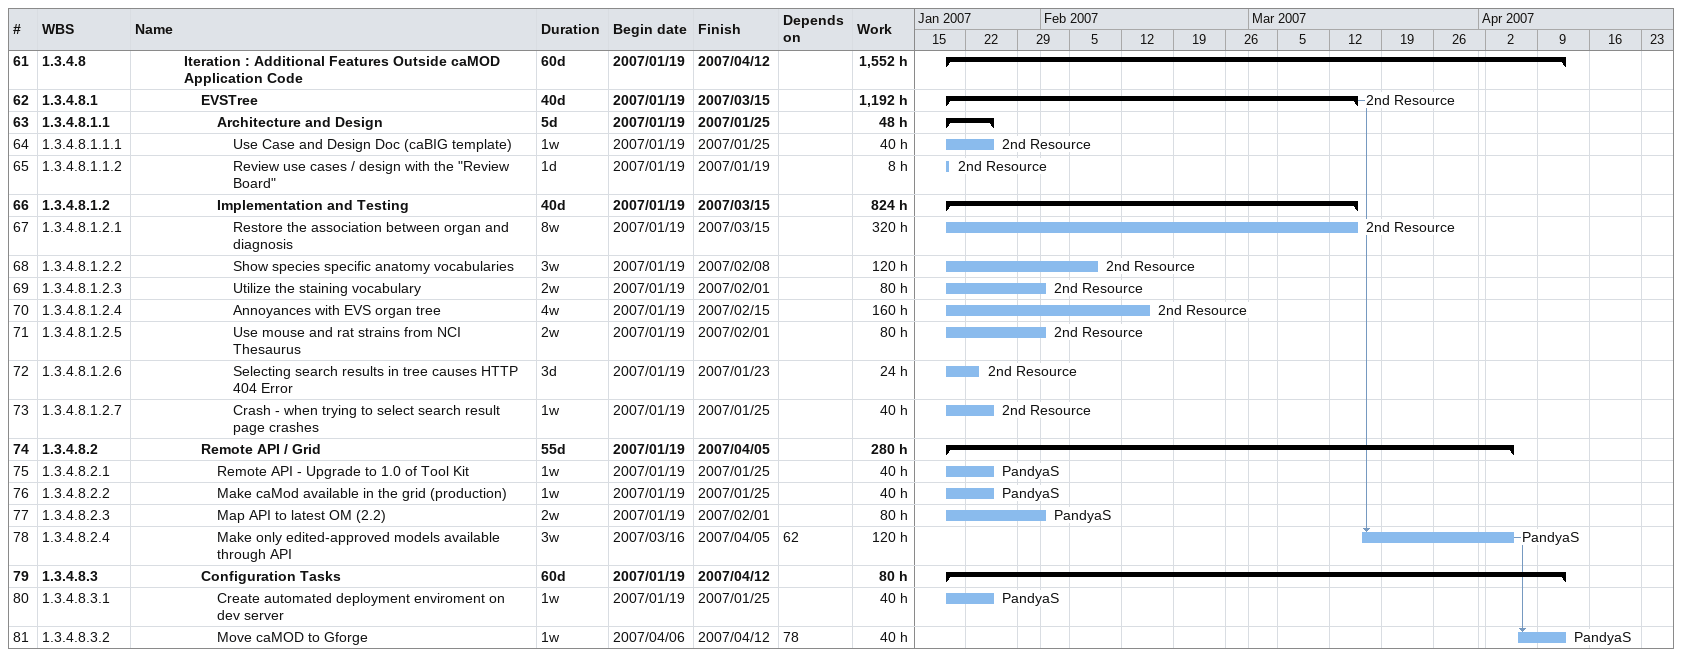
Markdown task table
| ID | WBS | Task | Duration | Start | Finish | Predecessors | Resources | Work (h) |
|---|---|---|---|---|---|---|---|---|
| 61 | 1.3.4.8 | **Iteration : Additional Features Outside caMOD Application Code** | 60d | 2007-01-19 | 2007-04-12 |  |  | 1552 |
| 62 | 1.3.4.8.1 | **EVSTree** | 40d | 2007-01-19 | 2007-03-15 |  | 2nd Resource | 1192 |
| 63 | 1.3.4.8.1.1 | **Architecture and Design** | 5d | 2007-01-19 | 2007-01-25 |  |  | 48 |
| 64 | 1.3.4.8.1.1.1 | Use Case and Design Doc (caBIG template) | 1w | 2007-01-19 | 2007-01-25 |  | 2nd Resource | 40 |
| 65 | 1.3.4.8.1.1.2 | Review use cases / design with the "Review Board" | 1d | 2007-01-19 | 2007-01-19 |  | 2nd Resource | 8 |
| 66 | 1.3.4.8.1.2 | **Implementation and Testing** | 40d | 2007-01-19 | 2007-03-15 |  |  | 824 |
| 67 | 1.3.4.8.1.2.1 | Restore the association between organ and diagnosis | 8w | 2007-01-19 | 2007-03-15 |  | 2nd Resource | 320 |
| 68 | 1.3.4.8.1.2.2 | Show species specific anatomy vocabularies | 3w | 2007-01-19 | 2007-02-08 |  | 2nd Resource | 120 |
| 69 | 1.3.4.8.1.2.3 | Utilize the staining vocabulary | 2w | 2007-01-19 | 2007-02-01 |  | 2nd Resource | 80 |
| 70 | 1.3.4.8.1.2.4 | Annoyances with EVS organ tree | 4w | 2007-01-19 | 2007-02-15 |  | 2nd Resource | 160 |
| 71 | 1.3.4.8.1.2.5 | Use mouse and rat strains from NCI Thesaurus | 2w | 2007-01-19 | 2007-02-01 |  | 2nd Resource | 80 |
| 72 | 1.3.4.8.1.2.6 | Selecting search results in tree causes HTTP 404 Error | 3d | 2007-01-19 | 2007-01-23 |  | 2nd Resource | 24 |
| 73 | 1.3.4.8.1.2.7 | Crash - when trying to select search result page crashes | 1w | 2007-01-19 | 2007-01-25 |  | 2nd Resource | 40 |
| 74 | 1.3.4.8.2 | **Remote API / Grid** | 55d | 2007-01-19 | 2007-04-05 |  |  | 280 |
| 75 | 1.3.4.8.2.1 | Remote API - Upgrade to 1.0 of Tool Kit | 1w | 2007-01-19 | 2007-01-25 |  | PandyaS | 40 |
| 76 | 1.3.4.8.2.2 | Make caMod available in the grid (production) | 1w | 2007-01-19 | 2007-01-25 |  | PandyaS | 40 |
| 77 | 1.3.4.8.2.3 | Map API to latest OM (2.2) | 2w | 2007-01-19 | 2007-02-01 |  | PandyaS | 80 |
| 78 | 1.3.4.8.2.4 | Make only edited-approved models available through API | 3w | 2007-03-16 | 2007-04-05 | 62 | PandyaS | 120 |
| 79 | 1.3.4.8.3 | **Configuration Tasks** | 60d | 2007-01-19 | 2007-04-12 |  |  | 80 |
| 80 | 1.3.4.8.3.1 | Create automated deployment enviroment on dev server | 1w | 2007-01-19 | 2007-01-25 |  | PandyaS | 40 |
| 81 | 1.3.4.8.3.2 | Move caMOD to Gforge | 1w | 2007-04-06 | 2007-04-12 | 78 | PandyaS | 40 |
